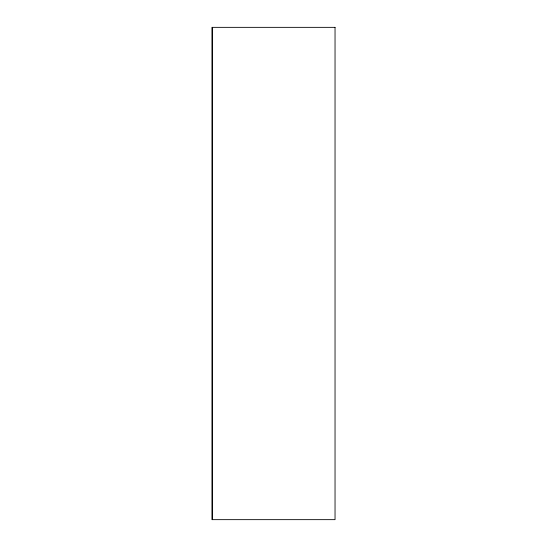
<?xml version="1.0" encoding="UTF-8"?>
<svg xmlns="http://www.w3.org/2000/svg" width="547" height="547" viewBox="0 0 547 547"><rect width="100%" height="100%" fill="white"/><g stroke="black" fill="none" stroke-linecap="round" stroke-linejoin="round"><path stroke-width="0.82" d="M212.503 27.35L212.503 519.65M335.037 27.35L211.962 27.35L211.962 519.65L335.037 519.65L335.037 27.35"/></g></svg>
